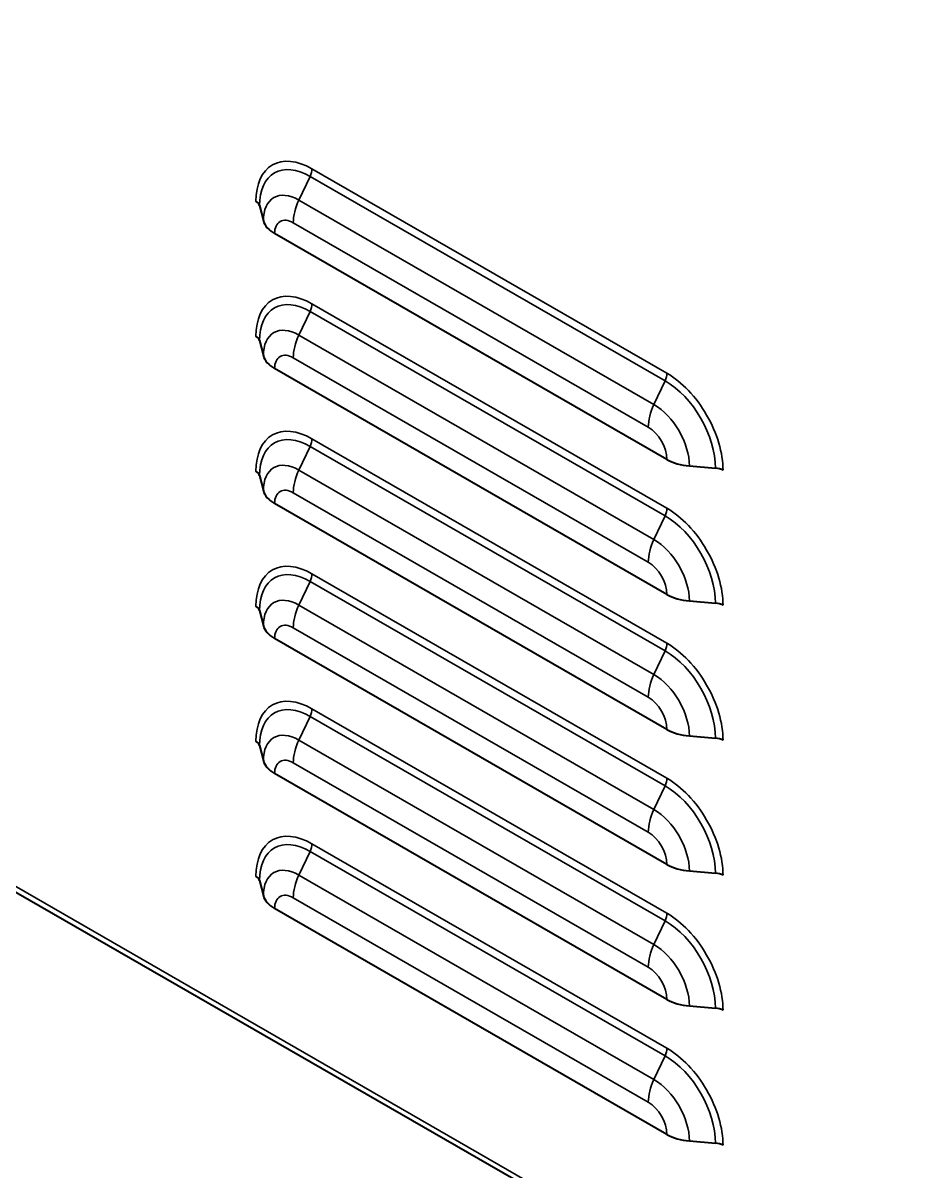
# Model space of a CAD drawing. Header units: millimetres. Extents: x 0 to 51860, y 0 to 5940.
# Drawn here: x 7428.4 to 7518.3, y 4118.7 to 4234.5 of the extents above; entities that cross this region are included whole.
import ezdxf

# ---------------------------------------------------------------- set-up
doc = ezdxf.new("R2010")
doc.units = ezdxf.units.MM
doc.header["$LTSCALE"] = 10
doc.layers.add('가시적인 것(ISO)', color=3, linetype='Continuous', lineweight=40)
doc.layers.add('가시적인 좁은 것(ISO)', color=3, linetype='Continuous', lineweight=35)

msp = doc.modelspace()

# ---------------------------------------------------------------- linework, layer by layer
at = {"layer": '가시적인 것(ISO)'}
for p, q in [((7276.7049, 4233.7714), (7675.0417, 4004.3845)), ((7452.3334, 4216.0997), (7452.7105, 4214.5795)), ((7493.4398, 4190.4736), (7453.8419, 4213.2765)), ((7452.3334, 4202.474), (7452.7105, 4200.9538)), ((7493.4398, 4176.8478), (7453.8419, 4199.6507)), ((7495.7026, 4189.822), (7498.3425, 4189.6049)), ((7452.3334, 4188.8482), (7452.7105, 4187.328)), ((7493.4398, 4163.222), (7453.8419, 4186.0249)), ((7452.3334, 4175.2224), (7452.7105, 4173.7022)), ((7495.7026, 4176.1963), (7498.3425, 4175.9791)), ((7493.4398, 4149.5962), (7453.8419, 4172.3992)), ((7495.7026, 4162.5705), (7498.3425, 4162.3533)), ((7452.3334, 4161.5966), (7452.7105, 4160.0764)), ((7493.4398, 4135.9704), (7453.8419, 4158.7734)), ((7495.7026, 4148.9447), (7498.3425, 4148.7275)), ((7452.3334, 4147.9708), (7452.7105, 4146.4506)), ((7493.4398, 4122.3446), (7453.8419, 4145.1476)), ((7495.7026, 4135.3189), (7498.3425, 4135.1017)), ((7495.7026, 4121.6931), (7498.3425, 4121.4759))]:
    msp.add_line(p, q, dxfattribs=at)
for centre, major_axis, start_param, end_param in [((7451.0134, 4215.9912), (1.3333, 0), 0.14189705, 0.78539816), ((7456.6703, 4214.9053), (-4, 0), 0.14189705, 0.78539816), ((7451.0134, 4202.3654), (1.3333, 0), 0.14189705, 0.78539816), ((7456.6703, 4201.2795), (-4, 0), 0.14189705, 0.78539816), ((7496.2683, 4192.1023), (4, 0), 3.92699082, 4.57049193), ((7451.0134, 4188.7396), (1.3333, 0), 0.14189705, 0.78539816), ((7498.1539, 4188.8448), (1.3333, 0), 0.78539816, 1.42889927), ((7456.6703, 4187.6537), (-4, 0), 0.14189705, 0.78539816), ((7496.2683, 4178.4766), (4, 0), 3.92699082, 4.57049193), ((7451.0134, 4175.1138), (1.3333, 0), 0.14189705, 0.78539816), ((7498.1539, 4175.219), (1.3333, 0), 0.78539816, 1.42889927), ((7456.6703, 4174.0279), (-4, 0), 0.14189705, 0.78539816), ((7496.2683, 4164.8508), (4, 0), 3.92699082, 4.57049193), ((7451.0134, 4161.488), (1.3333, 0), 0.14189705, 0.78539816), ((7498.1539, 4161.5932), (1.3333, 0), 0.78539816, 1.42889927), ((7456.6703, 4160.4022), (-4, 0), 0.14189705, 0.78539816), ((7496.2683, 4151.225), (4, 0), 3.92699082, 4.57049193), ((7498.1539, 4147.9674), (1.3333, 0), 0.78539816, 1.42889927), ((7451.0134, 4147.8622), (1.3333, 0), 0.14189705, 0.78539816), ((7456.6703, 4146.7764), (-4, 0), 0.14189705, 0.78539816), ((7496.2683, 4137.5992), (4, 0), 3.92699082, 4.57049193), ((7498.1539, 4134.3416), (1.3333, 0), 0.78539816, 1.42889927), ((7496.2683, 4123.9734), (4, 0), 3.92699082, 4.57049193), ((7498.1539, 4120.7159), (1.3333, 0), 0.78539816, 1.42889927)]:
    msp.add_ellipse(centre, major_axis=major_axis, ratio=0.5758617, start_param=start_param, end_param=end_param, dxfattribs=at)
at = {"layer": '가시적인 좁은 것(ISO)'}
for p, q in [((7276.3581, 4234.5371), (7674.6949, 4005.1501)), ((7457.6131, 4219.8169), (7493.4398, 4199.1856)), ((7457.4245, 4219.0543), (7456.2932, 4216.6587)), ((7493.2513, 4198.423), (7457.4245, 4219.0543)), ((7492.1199, 4196.0274), (7456.2932, 4216.6587)), ((7491.5542, 4193.7395), (7455.7275, 4214.3708)), ((7457.4245, 4205.4285), (7456.2932, 4203.0329)), ((7493.2513, 4184.7972), (7457.4245, 4205.4285)), ((7457.6131, 4206.1911), (7493.4398, 4185.5599)), ((7492.1199, 4182.4016), (7456.2932, 4203.0329)), ((7491.5542, 4180.1138), (7455.7275, 4200.745)), ((7493.2513, 4198.423), (7492.1199, 4196.0274)), ((7457.6131, 4192.5653), (7493.4398, 4171.9341)), ((7457.4245, 4191.8027), (7456.2932, 4189.4071)), ((7493.2513, 4171.1715), (7457.4245, 4191.8027)), ((7492.1199, 4168.7758), (7456.2932, 4189.4071)), ((7491.5542, 4166.488), (7455.7275, 4187.1192)), ((7493.2513, 4184.7972), (7492.1199, 4182.4016)), ((7457.6131, 4178.9395), (7493.4398, 4158.3083)), ((7457.4245, 4178.1769), (7456.2932, 4175.7813)), ((7493.2513, 4157.5457), (7457.4245, 4178.1769)), ((7492.1199, 4155.1501), (7456.2932, 4175.7813)), ((7491.5542, 4152.8622), (7455.7275, 4173.4934)), ((7493.2513, 4171.1715), (7492.1199, 4168.7758)), ((7457.6131, 4165.3138), (7493.4398, 4144.6825)), ((7457.4245, 4164.5511), (7456.2932, 4162.1555)), ((7493.2513, 4143.9199), (7457.4245, 4164.5511)), ((7492.1199, 4141.5243), (7456.2932, 4162.1555)), ((7491.5542, 4139.2364), (7455.7275, 4159.8676)), ((7493.2513, 4157.5457), (7492.1199, 4155.1501)), ((7457.4245, 4150.9253), (7456.2932, 4148.5297)), ((7493.2513, 4130.2941), (7457.4245, 4150.9253)), ((7457.6131, 4151.688), (7493.4398, 4131.0567)), ((7492.1199, 4127.8985), (7456.2932, 4148.5297)), ((7491.5542, 4125.6106), (7455.7275, 4146.2419)), ((7493.2513, 4143.9199), (7492.1199, 4141.5243)), ((7493.2513, 4130.2941), (7492.1199, 4127.8985))]:
    msp.add_line(p, q, dxfattribs=at)
for centre, major_axis, start_param, end_param in [((7457.6131, 4213.2765), (-3.9923, 6.9327), 5.49972085, 7.07051718), ((7457.4245, 4213.1679), (-3.593, 6.2394), 5.49972085, 7.07051718), ((7456.6703, 4219.274), (-0.6654, -1.1554), 1.71075967, 2.35426078), ((7456.2932, 4212.5164), (-2.5284, 4.3907), 5.49972085, 7.07051718), ((7458.5559, 4215.9996), (-1.9961, -3.4663), 4.85235233, 5.49585344), ((7455.7275, 4212.1907), (-1.3308, 2.3109), 5.49972085, 7.07051718), ((7457.6131, 4199.6507), (-3.9923, 6.9327), 5.49972085, 7.07051718), ((7457.4245, 4199.5421), (-3.593, 6.2394), 5.49972085, 7.07051718), ((7456.6703, 4205.6482), (-0.6654, -1.1554), 1.71075967, 2.35426078), ((7456.2932, 4198.8906), (-2.5284, 4.3907), 5.49972085, 7.07051718), ((7458.5559, 4202.3738), (-1.9961, -3.4663), 4.85235233, 5.49585344), ((7455.7275, 4198.5649), (-1.3308, 2.3109), 5.49972085, 7.07051718), ((7492.497, 4198.6427), (-0.6654, -1.1554), 1.71075967, 2.35426078), ((7493.2513, 4192.5367), (-3.593, 6.2394), 3.92892453, 5.49972085), ((7493.4398, 4192.6453), (3.9923, -6.9327), 0.78733187, 2.3581282), ((7494.3827, 4195.3683), (-1.9961, -3.4663), 4.85235233, 5.49585344), ((7492.1199, 4191.8852), (-2.5284, 4.3907), 3.92892453, 5.49972085), ((7457.6131, 4186.0249), (-3.9923, 6.9327), 5.49972085, 7.07051718), ((7491.5542, 4191.5594), (-1.3308, 2.3109), 3.92892453, 5.49972085), ((7457.4245, 4185.9164), (-3.593, 6.2394), 5.49972085, 7.07051718), ((7456.6703, 4192.0224), (-0.6654, -1.1554), 1.71075967, 2.35426078), ((7456.2932, 4185.2649), (-2.5284, 4.3907), 5.49972085, 7.07051718), ((7458.5559, 4188.748), (-1.9961, -3.4663), 4.85235233, 5.49585344), ((7455.7275, 4184.9391), (-1.3308, 2.3109), 5.49972085, 7.07051718), ((7492.497, 4185.0169), (-0.6654, -1.1554), 1.71075967, 2.35426078), ((7493.4398, 4179.0195), (3.9923, -6.9327), 0.78733187, 2.3581282), ((7493.2513, 4178.9109), (-3.593, 6.2394), 3.92892453, 5.49972085), ((7494.3827, 4181.7425), (-1.9961, -3.4663), 4.85235233, 5.49585344), ((7492.1199, 4178.2594), (-2.5284, 4.3907), 3.92892453, 5.49972085), ((7457.6131, 4172.3992), (-3.9923, 6.9327), 5.49972085, 7.07051718), ((7491.5542, 4177.9336), (-1.3308, 2.3109), 3.92892453, 5.49972085), ((7457.4245, 4172.2906), (-3.593, 6.2394), 5.49972085, 7.07051718), ((7456.6703, 4178.3966), (-0.6654, -1.1554), 1.71075967, 2.35426078), ((7456.2932, 4171.6391), (-2.5284, 4.3907), 5.49972085, 7.07051718), ((7458.5559, 4175.1222), (-1.9961, -3.4663), 4.85235233, 5.49585344), ((7455.7275, 4171.3133), (-1.3308, 2.3109), 5.49972085, 7.07051718), ((7492.497, 4171.3911), (-0.6654, -1.1554), 1.71075967, 2.35426078), ((7493.4398, 4165.3937), (3.9923, -6.9327), 0.78733187, 2.3581282), ((7493.2513, 4165.2851), (-3.593, 6.2394), 3.92892453, 5.49972085), ((7494.3827, 4168.1168), (-1.9961, -3.4663), 4.85235233, 5.49585344), ((7492.1199, 4164.6336), (-2.5284, 4.3907), 3.92892453, 5.49972085), ((7457.6131, 4158.7734), (-3.9923, 6.9327), 5.49972085, 7.07051718), ((7491.5542, 4164.3078), (-1.3308, 2.3109), 3.92892453, 5.49972085), ((7457.4245, 4158.6648), (-3.593, 6.2394), 5.49972085, 7.07051718), ((7456.6703, 4164.7708), (-0.6654, -1.1554), 1.71075967, 2.35426078), ((7456.2932, 4158.0133), (-2.5284, 4.3907), 5.49972085, 7.07051718), ((7458.5559, 4161.4964), (-1.9961, -3.4663), 4.85235233, 5.49585344), ((7455.7275, 4157.6875), (-1.3308, 2.3109), 5.49972085, 7.07051718), ((7492.497, 4157.7654), (-0.6654, -1.1554), 1.71075967, 2.35426078), ((7493.4398, 4151.7679), (3.9923, -6.9327), 0.78733187, 2.3581282), ((7493.2513, 4151.6593), (-3.593, 6.2394), 3.92892453, 5.49972085), ((7494.3827, 4154.491), (-1.9961, -3.4663), 4.85235233, 5.49585344), ((7492.1199, 4151.0078), (-2.5284, 4.3907), 3.92892453, 5.49972085), ((7457.6131, 4145.1476), (-3.9923, 6.9327), 5.49972085, 7.07051718), ((7491.5542, 4150.6821), (-1.3308, 2.3109), 3.92892453, 5.49972085), ((7457.4245, 4145.039), (-3.593, 6.2394), 5.49972085, 7.07051718), ((7456.6703, 4151.145), (-0.6654, -1.1554), 1.71075967, 2.35426078), ((7456.2932, 4144.3875), (-2.5284, 4.3907), 5.49972085, 7.07051718), ((7458.5559, 4147.8706), (-1.9961, -3.4663), 4.85235233, 5.49585344), ((7455.7275, 4144.0617), (-1.3308, 2.3109), 5.49972085, 7.07051718), ((7492.497, 4144.1396), (-0.6654, -1.1554), 1.71075967, 2.35426078), ((7493.2513, 4138.0335), (-3.593, 6.2394), 3.92892453, 5.49972085), ((7493.4398, 4138.1421), (3.9923, -6.9327), 0.78733187, 2.3581282), ((7494.3827, 4140.8652), (-1.9961, -3.4663), 4.85235233, 5.49585344), ((7492.1199, 4137.382), (-2.5284, 4.3907), 3.92892453, 5.49972085), ((7491.5542, 4137.0563), (-1.3308, 2.3109), 3.92892453, 5.49972085), ((7492.497, 4130.5138), (-0.6654, -1.1554), 1.71075967, 2.35426078), ((7493.2513, 4124.4078), (-3.593, 6.2394), 3.92892453, 5.49972085), ((7493.4398, 4124.5163), (3.9923, -6.9327), 0.78733187, 2.3581282), ((7494.3827, 4127.2394), (-1.9961, -3.4663), 4.85235233, 5.49585344), ((7492.1199, 4123.7562), (-2.5284, 4.3907), 3.92892453, 5.49972085), ((7491.5542, 4123.4305), (-1.3308, 2.3109), 3.92892453, 5.49972085)]:
    msp.add_ellipse(centre, major_axis=major_axis, ratio=0.57809312, start_param=start_param, end_param=end_param, dxfattribs=at)

doc.saveas('drawing.dxf')
